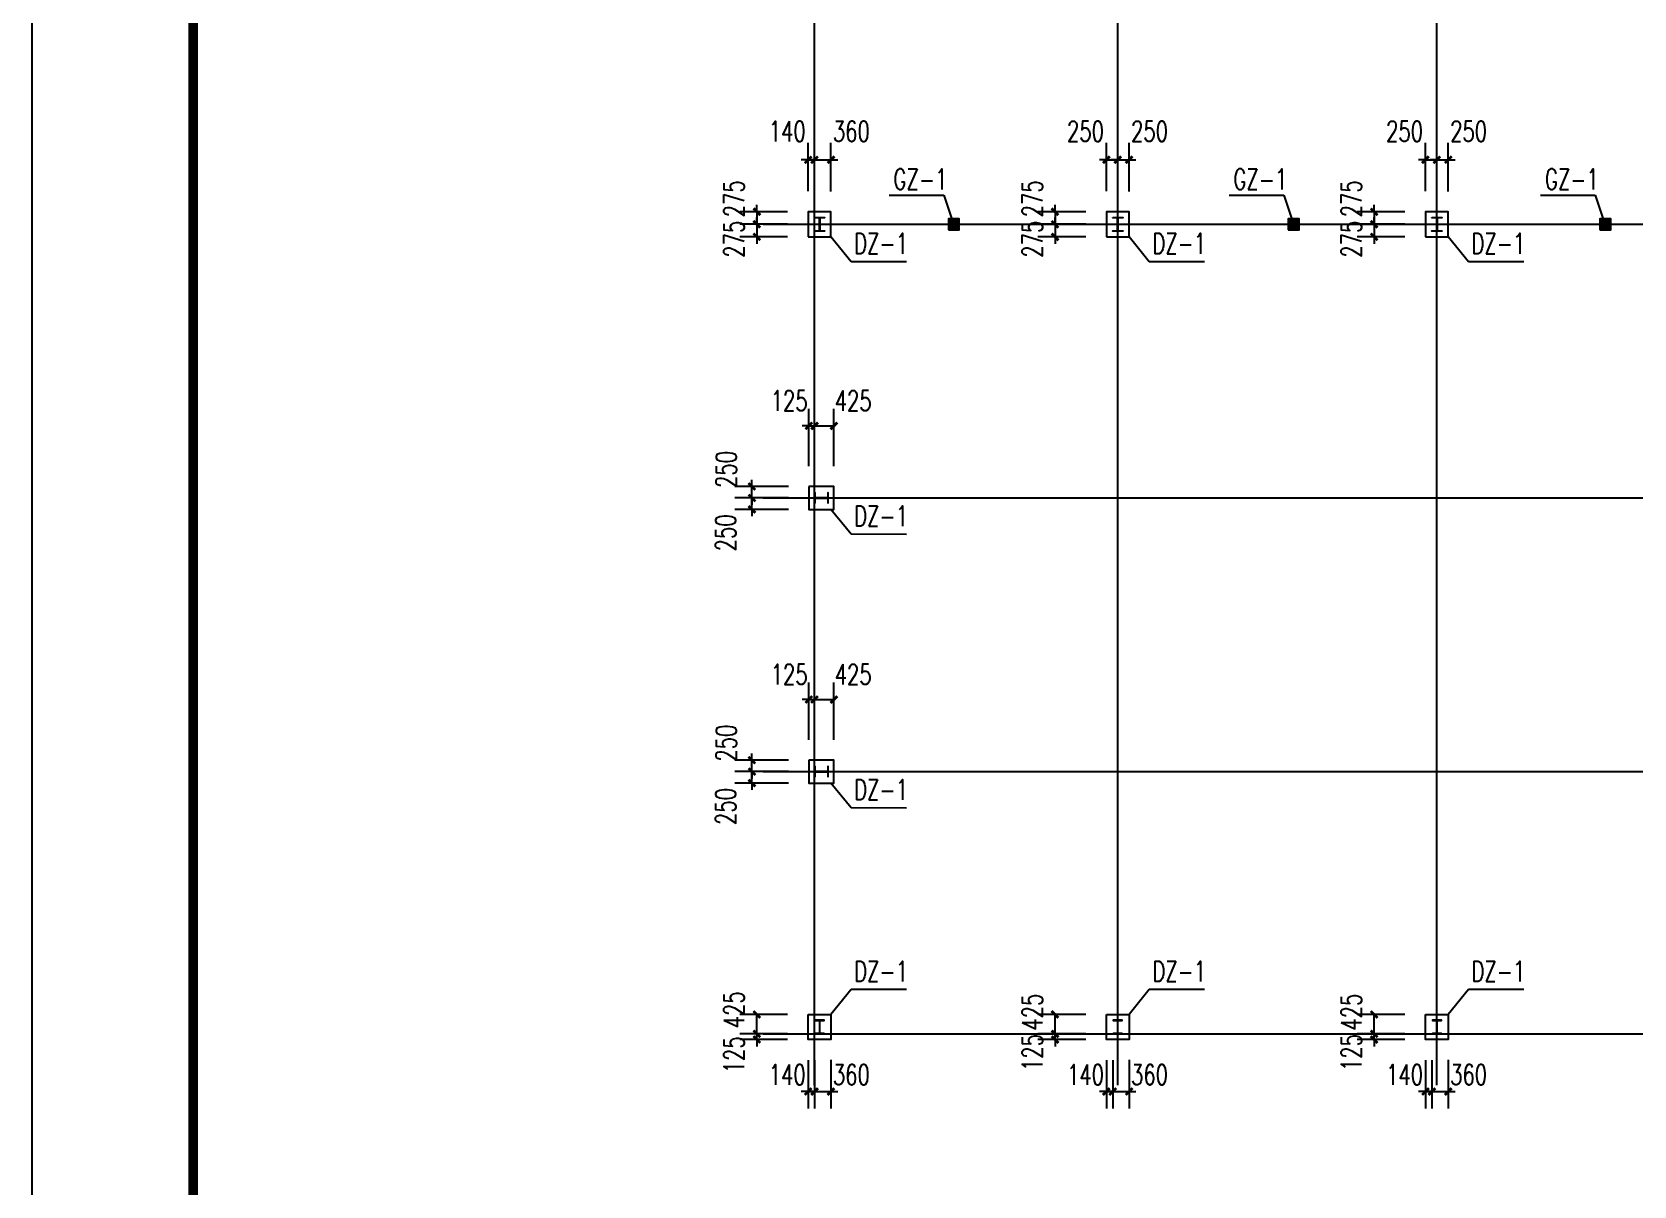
# Model space of a CAD drawing. Extents: x 180850 to 1400258, y 48356 to 327067.
# Drawn here: x 306909 to 342045, y 81050 to 106350 of the extents above; entities that cross this region are included whole.
import ezdxf

# ---------------------------------------------------------------- set-up
doc = ezdxf.new("R2010")
doc.units = 0
doc.header["$LTSCALE"] = 1000
for name, color, linetype in [('AXIS', 3, 'Continuous'), ('DOTE', 1, 'Continuous'), ('GZ', 50, 'Continuous'), ('PUB_TITLE', 4, 'Continuous'), ('YCX', 90, 'Continuous'), ('承台', 2, 'Continuous')]:
    doc.layers.add(name, color=color, linetype=linetype)
doc.styles.add('_TCH_DIM_T3', font='SIMPLEX', dxfattribs={"width": 0.705882, "bigfont": 'GBCBIG'})
doc.dimstyles.new('TCH_150_1', dxfattribs={"dimtxt": 446.25, "dimasz": 150, "dimexe": 375, "dimexo": 450, "dimgap": 189.375, "dimtad": 1, "dimdec": 0, "dimzin": 0, "dimdsep": 46, "dimtxsty": '_TCH_DIM_T3', "dimblk": 'ARCHTICK', "dimcen": 0.09, "dimclrd": 256, "dimclre": 256, "dimclrt": 7, "dimazin": 2, "dimtfac": 1, "dimtdec": 0, "dimtix": 1, "dimtmove": 2, "dimatfit": 3, "dimfxl": 1, "dimtolj": 1, "dimtzin": 0, "dimarcsym": 0})

# ---------------------------------------------------------------- blocks, each defined once
blk = doc.blocks.new('A$C33B20A31')
at = {"layer": 'GZ'}
for points in [[(0, 17900), (220, 17900), (220, 17890), (117, 17890), (113, 17885), (113, 17615), (117, 17610), (220, 17610), (220, 17600), (0, 17600), (0, 17610), (103, 17610), (107, 17615), (107, 17885), (103, 17890), (0, 17890), (0, 17900)], [(6540, 17900), (6760, 17900), (6760, 17890), (6657, 17890), (6653, 17885), (6653, 17615), (6657, 17610), (6760, 17610), (6760, 17600), (6540, 17600), (6540, 17610), (6643, 17610), (6647, 17615), (6647, 17885), (6643, 17890), (6540, 17890), (6540, 17900)], [(13540, 17900), (13760, 17900), (13760, 17890), (13657, 17890), (13653, 17885), (13653, 17615), (13657, 17610), (13760, 17610), (13760, 17600), (13540, 17600), (13540, 17610), (13643, 17610), (13647, 17615), (13647, 17885), (13643, 17890), (13540, 17890), (13540, 17900)], [(0, 11860), (0, 11640), (10, 11640), (10, 11743), (15, 11747), (285, 11747), (290, 11743), (290, 11640), (300, 11640), (300, 11860), (290, 11860), (290, 11757), (286, 11753), (15, 11753), (10, 11757), (10, 11860), (0, 11860)], [(0, 5860), (0, 5640), (10, 5640), (10, 5743), (15, 5747), (285, 5747), (290, 5743), (290, 5640), (300, 5640), (300, 5860), (290, 5860), (290, 5757), (286, 5753), (15, 5753), (10, 5757), (10, 5860), (0, 5860)], [(10, 0), (210, 0), (210, 10), (117, 10), (113, 15), (113, 285), (117, 290), (210, 290), (210, 300), (10, 300), (10, 290), (103, 290), (107, 286), (107, 15), (103, 10), (10, 10), (10, 0)], [(6550, 0), (6750, 0), (6750, 10), (6657, 10), (6653, 15), (6653, 285), (6657, 290), (6750, 290), (6750, 300), (6550, 300), (6550, 290), (6643, 290), (6647, 286), (6647, 15), (6643, 10), (6550, 10), (6550, 0)], [(13550, 0), (13750, 0), (13750, 10), (13657, 10), (13653, 15), (13653, 285), (13657, 290), (13750, 290), (13750, 300), (13550, 300), (13550, 290), (13643, 290), (13647, 286), (13647, 15), (13643, 10), (13550, 10), (13550, 0)]]:
    blk.add_lwpolyline(points, close=True, dxfattribs=at)
blk = doc.blocks.new('_ArchTick')
at = {"color": 0, "linetype": 'ByBlock', "const_width": 0.4}
blk.add_lwpolyline([(-0.5, -0.5), (0.5, 0.5)], dxfattribs=at)
blk = doc.blocks.new('*D1239')
at = {"layer": 'AXIS', "linetype": 'ByBlock', "lineweight": -2, "transparency": 16777216}
for p, q in [((330472, 102860), (330472, 103925)), ((330722, 102860), (330722, 103925)), ((330472, 103550), (330322, 103550)), ((330472, 103550), (330722, 103550)), ((330722, 103550), (330872, 103550))]:
    blk.add_line(p, q, dxfattribs=at)
at = {"layer": 'Defpoints', "color": 0, "linetype": 'ByBlock', "transparency": 16777216}
for p in [(330722, 103550), (330472, 102410), (330722, 102410)]:
    blk.add_point(p, dxfattribs=at)
at = {"layer": 'AXIS', "linetype": 'ByBlock', "lineweight": -2, "transparency": 16777216, "xscale": 150, "yscale": 150, "zscale": 150}
blk.add_blockref('_ArchTick', (330472, 103550), dxfattribs=at)
at = {"layer": 'AXIS', "linetype": 'ByBlock', "lineweight": -2, "transparency": 16777216, "xscale": 150, "yscale": 150, "zscale": 150, "rotation": 180}
blk.add_blockref('_ArchTick', (330722, 103550), dxfattribs=at)
at = {"layer": 'AXIS', "color": 7, "linetype": 'ByBlock', "transparency": 16777216, "insert": (330014, 104176), "char_height": 446.2, "attachment_point": 5, "style": '_TCH_DIM_T3'}
blk.add_mtext('\\A1;250', dxfattribs=at)
blk = doc.blocks.new('*D1240')
at = {"layer": 'AXIS', "linetype": 'ByBlock', "lineweight": -2, "transparency": 16777216}
for p, q in [((329346, 102135), (329346, 102285)), ((330022, 102135), (328971, 102135)), ((329346, 102135), (329346, 101860)), ((330022, 101860), (328971, 101860)), ((329346, 101860), (329346, 101710))]:
    blk.add_line(p, q, dxfattribs=at)
at = {"layer": 'Defpoints', "color": 0, "linetype": 'ByBlock', "transparency": 16777216}
for p in [(330472, 102135), (329346, 101860), (330472, 101860)]:
    blk.add_point(p, dxfattribs=at)
at = {"layer": 'AXIS', "linetype": 'ByBlock', "lineweight": -2, "transparency": 16777216, "xscale": 150, "yscale": 150, "zscale": 150}
for p, rotation in [((329346, 102135), 270), ((329346, 101860), 90)]:
    blk.add_blockref('_ArchTick', p, dxfattribs=dict(at, rotation=rotation))
at = {"layer": 'AXIS', "color": 7, "linetype": 'ByBlock', "transparency": 16777216, "insert": (328846, 101808), "char_height": 446.2, "attachment_point": 5, "rotation": 90, "style": '_TCH_DIM_T3'}
blk.add_mtext('\\A1;275', dxfattribs=at)
blk = doc.blocks.new('*D1241')
at = {"layer": 'AXIS', "linetype": 'ByBlock', "lineweight": -2, "transparency": 16777216}
for p, q in [((330022, 102410), (328971, 102410)), ((329346, 102410), (329346, 102560)), ((329346, 102410), (329346, 102135)), ((330022, 102135), (328971, 102135)), ((329346, 102135), (329346, 101985))]:
    blk.add_line(p, q, dxfattribs=at)
at = {"layer": 'Defpoints', "color": 0, "linetype": 'ByBlock', "transparency": 16777216}
for p in [(330472, 102410), (329346, 102135), (330472, 102135)]:
    blk.add_point(p, dxfattribs=at)
at = {"layer": 'AXIS', "linetype": 'ByBlock', "lineweight": -2, "transparency": 16777216, "xscale": 150, "yscale": 150, "zscale": 150}
for p, rotation in [((329346, 102410), 270), ((329346, 102135), 90)]:
    blk.add_blockref('_ArchTick', p, dxfattribs=dict(at, rotation=rotation))
at = {"layer": 'AXIS', "color": 7, "linetype": 'ByBlock', "transparency": 16777216, "insert": (328846, 102696), "char_height": 446.2, "attachment_point": 5, "rotation": 90, "style": '_TCH_DIM_T3'}
blk.add_mtext('\\A1;275', dxfattribs=at)
blk = doc.blocks.new('*D1242')
at = {"layer": 'AXIS', "linetype": 'ByBlock', "lineweight": -2, "transparency": 16777216}
for p, q in [((330722, 102860), (330722, 103925)), ((330972, 102854), (330972, 103925)), ((330722, 103550), (330572, 103550)), ((330722, 103550), (330972, 103550)), ((330972, 103550), (331122, 103550))]:
    blk.add_line(p, q, dxfattribs=at)
at = {"layer": 'Defpoints', "color": 0, "linetype": 'ByBlock', "transparency": 16777216}
for p in [(330972, 103550), (330722, 102410), (330972, 102404)]:
    blk.add_point(p, dxfattribs=at)
at = {"layer": 'AXIS', "linetype": 'ByBlock', "lineweight": -2, "transparency": 16777216, "xscale": 150, "yscale": 150, "zscale": 150}
blk.add_blockref('_ArchTick', (330722, 103550), dxfattribs=at)
at = {"layer": 'AXIS', "linetype": 'ByBlock', "lineweight": -2, "transparency": 16777216, "xscale": 150, "yscale": 150, "zscale": 150, "rotation": 180}
blk.add_blockref('_ArchTick', (330972, 103550), dxfattribs=at)
at = {"layer": 'AXIS', "color": 7, "linetype": 'ByBlock', "transparency": 16777216, "insert": (331419, 104176), "char_height": 446.2, "attachment_point": 5, "style": '_TCH_DIM_T3'}
blk.add_mtext('\\A1;250', dxfattribs=at)
blk = doc.blocks.new('*D1247')
at = {"layer": 'AXIS', "linetype": 'ByBlock', "lineweight": -2, "transparency": 16777216}
for p, q in [((323947, 96835), (323947, 98091)), ((324072, 96835), (324072, 98091)), ((323947, 97716), (323797, 97716)), ((323947, 97716), (324072, 97716)), ((324072, 97716), (324222, 97716))]:
    blk.add_line(p, q, dxfattribs=at)
at = {"layer": 'Defpoints', "color": 0, "linetype": 'ByBlock', "transparency": 16777216}
for p in [(324072, 97716), (323947, 96385), (324072, 96385)]:
    blk.add_point(p, dxfattribs=at)
at = {"layer": 'AXIS', "linetype": 'ByBlock', "lineweight": -2, "transparency": 16777216, "xscale": 150, "yscale": 150, "zscale": 150}
blk.add_blockref('_ArchTick', (323947, 97716), dxfattribs=at)
at = {"layer": 'AXIS', "linetype": 'ByBlock', "lineweight": -2, "transparency": 16777216, "xscale": 150, "yscale": 150, "zscale": 150, "rotation": 180}
blk.add_blockref('_ArchTick', (324072, 97716), dxfattribs=at)
at = {"layer": 'AXIS', "color": 7, "linetype": 'ByBlock', "transparency": 16777216, "insert": (323514, 98266), "char_height": 446.2, "attachment_point": 5, "style": '_TCH_DIM_T3'}
blk.add_mtext('\\A1;125', dxfattribs=at)
blk = doc.blocks.new('*D1248')
at = {"layer": 'AXIS', "linetype": 'ByBlock', "lineweight": -2, "transparency": 16777216}
for p, q in [((323497, 96385), (322323, 96385)), ((322698, 96385), (322698, 96535)), ((322698, 96135), (322698, 96385)), ((323497, 96135), (322323, 96135)), ((322698, 96135), (322698, 95985))]:
    blk.add_line(p, q, dxfattribs=at)
at = {"layer": 'Defpoints', "color": 0, "linetype": 'ByBlock', "transparency": 16777216}
for p in [(322698, 96385), (323947, 96385), (323947, 96135)]:
    blk.add_point(p, dxfattribs=at)
at = {"layer": 'AXIS', "linetype": 'ByBlock', "lineweight": -2, "transparency": 16777216, "xscale": 150, "yscale": 150, "zscale": 150}
for p, rotation in [((322698, 96385), 270), ((322698, 96135), 90)]:
    blk.add_blockref('_ArchTick', p, dxfattribs=dict(at, rotation=rotation))
at = {"layer": 'AXIS', "color": 7, "linetype": 'ByBlock', "transparency": 16777216, "insert": (322134, 96761), "char_height": 446.2, "attachment_point": 5, "rotation": 90, "style": '_TCH_DIM_T3'}
blk.add_mtext('\\A1;250', dxfattribs=at)
blk = doc.blocks.new('*D1249')
at = {"layer": 'AXIS', "linetype": 'ByBlock', "lineweight": -2, "transparency": 16777216}
for p, q in [((322698, 96135), (322698, 96285)), ((323497, 96135), (322323, 96135)), ((322698, 95885), (322698, 96135)), ((323497, 95885), (322323, 95885)), ((322698, 95885), (322698, 95735))]:
    blk.add_line(p, q, dxfattribs=at)
at = {"layer": 'Defpoints', "color": 0, "linetype": 'ByBlock', "transparency": 16777216}
for p in [(322698, 96135), (323947, 96135), (323947, 95885)]:
    blk.add_point(p, dxfattribs=at)
at = {"layer": 'AXIS', "linetype": 'ByBlock', "lineweight": -2, "transparency": 16777216, "xscale": 150, "yscale": 150, "zscale": 150}
for p, rotation in [((322698, 96135), 270), ((322698, 95885), 90)]:
    blk.add_blockref('_ArchTick', p, dxfattribs=dict(at, rotation=rotation))
at = {"layer": 'AXIS', "color": 7, "linetype": 'ByBlock', "transparency": 16777216, "insert": (322122, 95370), "char_height": 446.2, "attachment_point": 5, "rotation": 90, "style": '_TCH_DIM_T3'}
blk.add_mtext('\\A1;250', dxfattribs=at)
blk = doc.blocks.new('*D1250')
at = {"layer": 'AXIS', "linetype": 'ByBlock', "lineweight": -2, "transparency": 16777216}
for p, q in [((324072, 96835), (324072, 98091)), ((324497, 96835), (324497, 98091)), ((324072, 97716), (324497, 97716))]:
    blk.add_line(p, q, dxfattribs=at)
at = {"layer": 'Defpoints', "color": 0, "linetype": 'ByBlock', "transparency": 16777216}
for p in [(324497, 97716), (324072, 96385), (324497, 96385)]:
    blk.add_point(p, dxfattribs=at)
at = {"layer": 'AXIS', "linetype": 'ByBlock', "lineweight": -2, "transparency": 16777216, "xscale": 150, "yscale": 150, "zscale": 150, "rotation": 180}
blk.add_blockref('_ArchTick', (324072, 97716), dxfattribs=at)
at = {"layer": 'AXIS', "linetype": 'ByBlock', "lineweight": -2, "transparency": 16777216, "xscale": 150, "yscale": 150, "zscale": 150}
blk.add_blockref('_ArchTick', (324497, 97716), dxfattribs=at)
at = {"layer": 'AXIS', "color": 7, "linetype": 'ByBlock', "transparency": 16777216, "insert": (324919, 98266), "char_height": 446.2, "attachment_point": 5, "style": '_TCH_DIM_T3'}
blk.add_mtext('\\A1;425', dxfattribs=at)
blk = doc.blocks.new('*D1251')
at = {"layer": 'AXIS', "linetype": 'ByBlock', "lineweight": -2, "transparency": 16777216}
for p, q in [((323947, 90835), (323947, 92091)), ((324072, 90835), (324072, 92091)), ((323947, 91716), (323797, 91716)), ((323947, 91716), (324072, 91716)), ((324072, 91716), (324222, 91716))]:
    blk.add_line(p, q, dxfattribs=at)
at = {"layer": 'Defpoints', "color": 0, "linetype": 'ByBlock', "transparency": 16777216}
for p in [(324072, 91716), (323947, 90385), (324072, 90385)]:
    blk.add_point(p, dxfattribs=at)
at = {"layer": 'AXIS', "linetype": 'ByBlock', "lineweight": -2, "transparency": 16777216, "xscale": 150, "yscale": 150, "zscale": 150}
blk.add_blockref('_ArchTick', (323947, 91716), dxfattribs=at)
at = {"layer": 'AXIS', "linetype": 'ByBlock', "lineweight": -2, "transparency": 16777216, "xscale": 150, "yscale": 150, "zscale": 150, "rotation": 180}
blk.add_blockref('_ArchTick', (324072, 91716), dxfattribs=at)
at = {"layer": 'AXIS', "color": 7, "linetype": 'ByBlock', "transparency": 16777216, "insert": (323514, 92266), "char_height": 446.2, "attachment_point": 5, "style": '_TCH_DIM_T3'}
blk.add_mtext('\\A1;125', dxfattribs=at)
blk = doc.blocks.new('*D1252')
at = {"layer": 'AXIS', "linetype": 'ByBlock', "lineweight": -2, "transparency": 16777216}
for p, q in [((323497, 90385), (322323, 90385)), ((322698, 90385), (322698, 90535)), ((322698, 90135), (322698, 90385)), ((323497, 90135), (322323, 90135)), ((322698, 90135), (322698, 89985))]:
    blk.add_line(p, q, dxfattribs=at)
at = {"layer": 'Defpoints', "color": 0, "linetype": 'ByBlock', "transparency": 16777216}
for p in [(322698, 90385), (323947, 90385), (323947, 90135)]:
    blk.add_point(p, dxfattribs=at)
at = {"layer": 'AXIS', "linetype": 'ByBlock', "lineweight": -2, "transparency": 16777216, "xscale": 150, "yscale": 150, "zscale": 150}
for p, rotation in [((322698, 90385), 270), ((322698, 90135), 90)]:
    blk.add_blockref('_ArchTick', p, dxfattribs=dict(at, rotation=rotation))
at = {"layer": 'AXIS', "color": 7, "linetype": 'ByBlock', "transparency": 16777216, "insert": (322134, 90761), "char_height": 446.2, "attachment_point": 5, "rotation": 90, "style": '_TCH_DIM_T3'}
blk.add_mtext('\\A1;250', dxfattribs=at)
blk = doc.blocks.new('*D1253')
at = {"layer": 'AXIS', "linetype": 'ByBlock', "lineweight": -2, "transparency": 16777216}
for p, q in [((323497, 90135), (322323, 90135)), ((322698, 90135), (322698, 90285)), ((322698, 89885), (322698, 90135)), ((323497, 89885), (322323, 89885)), ((322698, 89885), (322698, 89735))]:
    blk.add_line(p, q, dxfattribs=at)
at = {"layer": 'Defpoints', "color": 0, "linetype": 'ByBlock', "transparency": 16777216}
for p in [(322698, 90135), (323947, 90135), (323947, 89885)]:
    blk.add_point(p, dxfattribs=at)
at = {"layer": 'AXIS', "linetype": 'ByBlock', "lineweight": -2, "transparency": 16777216, "xscale": 150, "yscale": 150, "zscale": 150}
for p, rotation in [((322698, 90135), 270), ((322698, 89885), 90)]:
    blk.add_blockref('_ArchTick', p, dxfattribs=dict(at, rotation=rotation))
at = {"layer": 'AXIS', "color": 7, "linetype": 'ByBlock', "transparency": 16777216, "insert": (322122, 89370), "char_height": 446.2, "attachment_point": 5, "rotation": 90, "style": '_TCH_DIM_T3'}
blk.add_mtext('\\A1;250', dxfattribs=at)
blk = doc.blocks.new('*D1254')
at = {"layer": 'AXIS', "linetype": 'ByBlock', "lineweight": -2, "transparency": 16777216}
for p, q in [((324072, 90835), (324072, 92091)), ((324497, 90835), (324497, 92091)), ((324072, 91716), (324497, 91716))]:
    blk.add_line(p, q, dxfattribs=at)
at = {"layer": 'Defpoints', "color": 0, "linetype": 'ByBlock', "transparency": 16777216}
for p in [(324497, 91716), (324072, 90385), (324497, 90385)]:
    blk.add_point(p, dxfattribs=at)
at = {"layer": 'AXIS', "linetype": 'ByBlock', "lineweight": -2, "transparency": 16777216, "xscale": 150, "yscale": 150, "zscale": 150, "rotation": 180}
blk.add_blockref('_ArchTick', (324072, 91716), dxfattribs=at)
at = {"layer": 'AXIS', "linetype": 'ByBlock', "lineweight": -2, "transparency": 16777216, "xscale": 150, "yscale": 150, "zscale": 150}
blk.add_blockref('_ArchTick', (324497, 91716), dxfattribs=at)
at = {"layer": 'AXIS', "color": 7, "linetype": 'ByBlock', "transparency": 16777216, "insert": (324919, 92266), "char_height": 446.2, "attachment_point": 5, "style": '_TCH_DIM_T3'}
blk.add_mtext('\\A1;425', dxfattribs=at)
blk = doc.blocks.new('*D1255')
at = {"layer": 'AXIS', "linetype": 'ByBlock', "lineweight": -2, "transparency": 16777216}
for p, q in [((323932, 83810), (323932, 82745)), ((324072, 83810), (324072, 82745)), ((323932, 83120), (323782, 83120)), ((323932, 83120), (324072, 83120)), ((324072, 83120), (324222, 83120))]:
    blk.add_line(p, q, dxfattribs=at)
at = {"layer": 'Defpoints', "color": 0, "linetype": 'ByBlock', "transparency": 16777216}
for p in [(323932, 84260), (324072, 84260), (324072, 83120)]:
    blk.add_point(p, dxfattribs=at)
at = {"layer": 'AXIS', "linetype": 'ByBlock', "lineweight": -2, "transparency": 16777216, "xscale": 150, "yscale": 150, "zscale": 150}
blk.add_blockref('_ArchTick', (323932, 83120), dxfattribs=at)
at = {"layer": 'AXIS', "linetype": 'ByBlock', "lineweight": -2, "transparency": 16777216, "xscale": 150, "yscale": 150, "zscale": 150, "rotation": 180}
blk.add_blockref('_ArchTick', (324072, 83120), dxfattribs=at)
at = {"layer": 'AXIS', "color": 7, "linetype": 'ByBlock', "transparency": 16777216, "insert": (323474, 83491), "char_height": 446.2, "attachment_point": 5, "style": '_TCH_DIM_T3'}
blk.add_mtext('\\A1;140', dxfattribs=at)
blk = doc.blocks.new('*D1256')
at = {"layer": 'AXIS', "linetype": 'ByBlock', "lineweight": -2, "transparency": 16777216}
for p, q in [((323482, 84810), (322431, 84810)), ((322806, 84385), (322806, 84810)), ((323482, 84385), (322431, 84385))]:
    blk.add_line(p, q, dxfattribs=at)
at = {"layer": 'Defpoints', "color": 0, "linetype": 'ByBlock', "transparency": 16777216}
for p in [(322806, 84810), (323932, 84810), (323932, 84385)]:
    blk.add_point(p, dxfattribs=at)
at = {"layer": 'AXIS', "linetype": 'ByBlock', "lineweight": -2, "transparency": 16777216, "xscale": 150, "yscale": 150, "zscale": 150}
for p, rotation in [((322806, 84810), 90), ((322806, 84385), 270)]:
    blk.add_blockref('_ArchTick', p, dxfattribs=dict(at, rotation=rotation))
at = {"layer": 'AXIS', "color": 7, "linetype": 'ByBlock', "transparency": 16777216, "insert": (322306, 84912), "char_height": 446.2, "attachment_point": 5, "rotation": 90, "style": '_TCH_DIM_T3'}
blk.add_mtext('\\A1;425', dxfattribs=at)
blk = doc.blocks.new('*D1257')
at = {"layer": 'AXIS', "linetype": 'ByBlock', "lineweight": -2, "transparency": 16777216}
for p, q in [((323482, 84385), (322431, 84385)), ((322806, 84385), (322806, 84535)), ((322806, 84260), (322806, 84385)), ((323482, 84260), (322431, 84260)), ((322806, 84260), (322806, 84110))]:
    blk.add_line(p, q, dxfattribs=at)
at = {"layer": 'Defpoints', "color": 0, "linetype": 'ByBlock', "transparency": 16777216}
for p in [(322806, 84385), (323932, 84385), (323932, 84260)]:
    blk.add_point(p, dxfattribs=at)
at = {"layer": 'AXIS', "linetype": 'ByBlock', "lineweight": -2, "transparency": 16777216, "xscale": 150, "yscale": 150, "zscale": 150}
for p, rotation in [((322806, 84385), 270), ((322806, 84260), 90)]:
    blk.add_blockref('_ArchTick', p, dxfattribs=dict(at, rotation=rotation))
at = {"layer": 'AXIS', "color": 7, "linetype": 'ByBlock', "transparency": 16777216, "insert": (322306, 83924), "char_height": 446.2, "attachment_point": 5, "rotation": 90, "style": '_TCH_DIM_T3'}
blk.add_mtext('\\A1;125', dxfattribs=at)
blk = doc.blocks.new('*D1258')
at = {"layer": 'AXIS', "linetype": 'ByBlock', "lineweight": -2, "transparency": 16777216}
for p, q in [((324072, 83810), (324072, 82745)), ((324432, 83815), (324432, 82745)), ((324072, 83120), (323922, 83120)), ((324072, 83120), (324432, 83120)), ((324432, 83120), (324582, 83120))]:
    blk.add_line(p, q, dxfattribs=at)
at = {"layer": 'Defpoints', "color": 0, "linetype": 'ByBlock', "transparency": 16777216}
for p in [(324072, 84260), (324432, 84265), (324432, 83120)]:
    blk.add_point(p, dxfattribs=at)
at = {"layer": 'AXIS', "linetype": 'ByBlock', "lineweight": -2, "transparency": 16777216, "xscale": 150, "yscale": 150, "zscale": 150}
blk.add_blockref('_ArchTick', (324072, 83120), dxfattribs=at)
at = {"layer": 'AXIS', "linetype": 'ByBlock', "lineweight": -2, "transparency": 16777216, "xscale": 150, "yscale": 150, "zscale": 150, "rotation": 180}
blk.add_blockref('_ArchTick', (324432, 83120), dxfattribs=at)
at = {"layer": 'AXIS', "color": 7, "linetype": 'ByBlock', "transparency": 16777216, "insert": (324879, 83491), "char_height": 446.2, "attachment_point": 5, "style": '_TCH_DIM_T3'}
blk.add_mtext('\\A1;360', dxfattribs=at)
blk = doc.blocks.new('*D1259')
at = {"layer": 'AXIS', "linetype": 'ByBlock', "lineweight": -2, "transparency": 16777216}
for p, q in [((330472, 83810), (330472, 82745)), ((330612, 83810), (330612, 82745)), ((330472, 83120), (330322, 83120)), ((330472, 83120), (330612, 83120)), ((330612, 83120), (330762, 83120))]:
    blk.add_line(p, q, dxfattribs=at)
at = {"layer": 'Defpoints', "color": 0, "linetype": 'ByBlock', "transparency": 16777216}
for p in [(330472, 84260), (330612, 84260), (330612, 83120)]:
    blk.add_point(p, dxfattribs=at)
at = {"layer": 'AXIS', "linetype": 'ByBlock', "lineweight": -2, "transparency": 16777216, "xscale": 150, "yscale": 150, "zscale": 150}
blk.add_blockref('_ArchTick', (330472, 83120), dxfattribs=at)
at = {"layer": 'AXIS', "linetype": 'ByBlock', "lineweight": -2, "transparency": 16777216, "xscale": 150, "yscale": 150, "zscale": 150, "rotation": 180}
blk.add_blockref('_ArchTick', (330612, 83120), dxfattribs=at)
at = {"layer": 'AXIS', "color": 7, "linetype": 'ByBlock', "transparency": 16777216, "insert": (330014, 83491), "char_height": 446.2, "attachment_point": 5, "style": '_TCH_DIM_T3'}
blk.add_mtext('\\A1;140', dxfattribs=at)
blk = doc.blocks.new('*D1260')
at = {"layer": 'AXIS', "linetype": 'ByBlock', "lineweight": -2, "transparency": 16777216}
for p, q in [((330022, 84810), (328971, 84810)), ((329346, 84385), (329346, 84810)), ((330022, 84385), (328971, 84385))]:
    blk.add_line(p, q, dxfattribs=at)
at = {"layer": 'Defpoints', "color": 0, "linetype": 'ByBlock', "transparency": 16777216}
for p in [(329346, 84810), (330472, 84810), (330472, 84385)]:
    blk.add_point(p, dxfattribs=at)
at = {"layer": 'AXIS', "linetype": 'ByBlock', "lineweight": -2, "transparency": 16777216, "xscale": 150, "yscale": 150, "zscale": 150}
for p, rotation in [((329346, 84810), 90), ((329346, 84385), 270)]:
    blk.add_blockref('_ArchTick', p, dxfattribs=dict(at, rotation=rotation))
at = {"layer": 'AXIS', "color": 7, "linetype": 'ByBlock', "transparency": 16777216, "insert": (328846, 84862), "char_height": 446.2, "attachment_point": 5, "rotation": 90, "style": '_TCH_DIM_T3'}
blk.add_mtext('\\A1;425', dxfattribs=at)
blk = doc.blocks.new('*D1261')
at = {"layer": 'AXIS', "linetype": 'ByBlock', "lineweight": -2, "transparency": 16777216}
for p, q in [((330022, 84385), (328971, 84385)), ((329346, 84385), (329346, 84535)), ((329346, 84260), (329346, 84385)), ((330022, 84260), (328971, 84260)), ((329346, 84260), (329346, 84110))]:
    blk.add_line(p, q, dxfattribs=at)
at = {"layer": 'Defpoints', "color": 0, "linetype": 'ByBlock', "transparency": 16777216}
for p in [(329346, 84385), (330472, 84385), (330472, 84260)]:
    blk.add_point(p, dxfattribs=at)
at = {"layer": 'AXIS', "linetype": 'ByBlock', "lineweight": -2, "transparency": 16777216, "xscale": 150, "yscale": 150, "zscale": 150}
for p, rotation in [((329346, 84385), 270), ((329346, 84260), 90)]:
    blk.add_blockref('_ArchTick', p, dxfattribs=dict(at, rotation=rotation))
at = {"layer": 'AXIS', "color": 7, "linetype": 'ByBlock', "transparency": 16777216, "insert": (328846, 83974), "char_height": 446.2, "attachment_point": 5, "rotation": 90, "style": '_TCH_DIM_T3'}
blk.add_mtext('\\A1;125', dxfattribs=at)
blk = doc.blocks.new('*D1262')
at = {"layer": 'AXIS', "linetype": 'ByBlock', "lineweight": -2, "transparency": 16777216}
for p, q in [((330612, 83810), (330612, 82745)), ((330972, 83815), (330972, 82745)), ((330612, 83120), (330462, 83120)), ((330612, 83120), (330972, 83120)), ((330972, 83120), (331122, 83120))]:
    blk.add_line(p, q, dxfattribs=at)
at = {"layer": 'Defpoints', "color": 0, "linetype": 'ByBlock', "transparency": 16777216}
for p in [(330612, 84260), (330972, 84265), (330972, 83120)]:
    blk.add_point(p, dxfattribs=at)
at = {"layer": 'AXIS', "linetype": 'ByBlock', "lineweight": -2, "transparency": 16777216, "xscale": 150, "yscale": 150, "zscale": 150}
blk.add_blockref('_ArchTick', (330612, 83120), dxfattribs=at)
at = {"layer": 'AXIS', "linetype": 'ByBlock', "lineweight": -2, "transparency": 16777216, "xscale": 150, "yscale": 150, "zscale": 150, "rotation": 180}
blk.add_blockref('_ArchTick', (330972, 83120), dxfattribs=at)
at = {"layer": 'AXIS', "color": 7, "linetype": 'ByBlock', "transparency": 16777216, "insert": (331419, 83491), "char_height": 446.2, "attachment_point": 5, "style": '_TCH_DIM_T3'}
blk.add_mtext('\\A1;360', dxfattribs=at)
blk = doc.blocks.new('*D1263')
at = {"layer": 'AXIS', "linetype": 'ByBlock', "lineweight": -2, "transparency": 16777216}
for p, q in [((323932, 102860), (323932, 103925)), ((324072, 102860), (324072, 103925)), ((323932, 103550), (323782, 103550)), ((323932, 103550), (324072, 103550)), ((324072, 103550), (324222, 103550))]:
    blk.add_line(p, q, dxfattribs=at)
at = {"layer": 'Defpoints', "color": 0, "linetype": 'ByBlock', "transparency": 16777216}
for p in [(324072, 103550), (323932, 102410), (324072, 102410)]:
    blk.add_point(p, dxfattribs=at)
at = {"layer": 'AXIS', "linetype": 'ByBlock', "lineweight": -2, "transparency": 16777216, "xscale": 150, "yscale": 150, "zscale": 150}
blk.add_blockref('_ArchTick', (323932, 103550), dxfattribs=at)
at = {"layer": 'AXIS', "linetype": 'ByBlock', "lineweight": -2, "transparency": 16777216, "xscale": 150, "yscale": 150, "zscale": 150, "rotation": 180}
blk.add_blockref('_ArchTick', (324072, 103550), dxfattribs=at)
at = {"layer": 'AXIS', "color": 7, "linetype": 'ByBlock', "transparency": 16777216, "insert": (323474, 104176), "char_height": 446.2, "attachment_point": 5, "style": '_TCH_DIM_T3'}
blk.add_mtext('\\A1;140', dxfattribs=at)
blk = doc.blocks.new('*D1264')
at = {"layer": 'AXIS', "linetype": 'ByBlock', "lineweight": -2, "transparency": 16777216}
for p, q in [((322806, 102135), (322806, 102285)), ((323482, 102135), (322431, 102135)), ((322806, 102135), (322806, 101860)), ((323482, 101860), (322431, 101860)), ((322806, 101860), (322806, 101710))]:
    blk.add_line(p, q, dxfattribs=at)
at = {"layer": 'Defpoints', "color": 0, "linetype": 'ByBlock', "transparency": 16777216}
for p in [(323932, 102135), (322806, 101860), (323932, 101860)]:
    blk.add_point(p, dxfattribs=at)
at = {"layer": 'AXIS', "linetype": 'ByBlock', "lineweight": -2, "transparency": 16777216, "xscale": 150, "yscale": 150, "zscale": 150}
for p, rotation in [((322806, 102135), 270), ((322806, 101860), 90)]:
    blk.add_blockref('_ArchTick', p, dxfattribs=dict(at, rotation=rotation))
at = {"layer": 'AXIS', "color": 7, "linetype": 'ByBlock', "transparency": 16777216, "insert": (322306, 101808), "char_height": 446.2, "attachment_point": 5, "rotation": 90, "style": '_TCH_DIM_T3'}
blk.add_mtext('\\A1;275', dxfattribs=at)
blk = doc.blocks.new('*D1265')
at = {"layer": 'AXIS', "linetype": 'ByBlock', "lineweight": -2, "transparency": 16777216}
for p, q in [((323482, 102410), (322431, 102410)), ((322806, 102410), (322806, 102560)), ((322806, 102410), (322806, 102135)), ((323482, 102135), (322431, 102135)), ((322806, 102135), (322806, 101985))]:
    blk.add_line(p, q, dxfattribs=at)
at = {"layer": 'Defpoints', "color": 0, "linetype": 'ByBlock', "transparency": 16777216}
for p in [(323932, 102410), (322806, 102135), (323932, 102135)]:
    blk.add_point(p, dxfattribs=at)
at = {"layer": 'AXIS', "linetype": 'ByBlock', "lineweight": -2, "transparency": 16777216, "xscale": 150, "yscale": 150, "zscale": 150}
for p, rotation in [((322806, 102410), 270), ((322806, 102135), 90)]:
    blk.add_blockref('_ArchTick', p, dxfattribs=dict(at, rotation=rotation))
at = {"layer": 'AXIS', "color": 7, "linetype": 'ByBlock', "transparency": 16777216, "insert": (322306, 102696), "char_height": 446.2, "attachment_point": 5, "rotation": 90, "style": '_TCH_DIM_T3'}
blk.add_mtext('\\A1;275', dxfattribs=at)
blk = doc.blocks.new('*D1266')
at = {"layer": 'AXIS', "linetype": 'ByBlock', "lineweight": -2, "transparency": 16777216}
for p, q in [((324072, 102860), (324072, 103925)), ((324432, 102854), (324432, 103925)), ((324072, 103550), (323922, 103550)), ((324072, 103550), (324432, 103550)), ((324432, 103550), (324582, 103550))]:
    blk.add_line(p, q, dxfattribs=at)
at = {"layer": 'Defpoints', "color": 0, "linetype": 'ByBlock', "transparency": 16777216}
for p in [(324432, 103550), (324072, 102410), (324432, 102404)]:
    blk.add_point(p, dxfattribs=at)
at = {"layer": 'AXIS', "linetype": 'ByBlock', "lineweight": -2, "transparency": 16777216, "xscale": 150, "yscale": 150, "zscale": 150}
blk.add_blockref('_ArchTick', (324072, 103550), dxfattribs=at)
at = {"layer": 'AXIS', "linetype": 'ByBlock', "lineweight": -2, "transparency": 16777216, "xscale": 150, "yscale": 150, "zscale": 150, "rotation": 180}
blk.add_blockref('_ArchTick', (324432, 103550), dxfattribs=at)
at = {"layer": 'AXIS', "color": 7, "linetype": 'ByBlock', "transparency": 16777216, "insert": (324879, 104176), "char_height": 446.2, "attachment_point": 5, "style": '_TCH_DIM_T3'}
blk.add_mtext('\\A1;360', dxfattribs=at)
blk = doc.blocks.new('*D1271')
at = {"layer": 'AXIS', "linetype": 'ByBlock', "lineweight": -2, "transparency": 16777216}
for p, q in [((337472, 102860), (337472, 103925)), ((337722, 102860), (337722, 103925)), ((337472, 103550), (337322, 103550)), ((337472, 103550), (337722, 103550)), ((337722, 103550), (337872, 103550))]:
    blk.add_line(p, q, dxfattribs=at)
at = {"layer": 'Defpoints', "color": 0, "linetype": 'ByBlock', "transparency": 16777216}
for p in [(337722, 103550), (337472, 102410), (337722, 102410)]:
    blk.add_point(p, dxfattribs=at)
at = {"layer": 'AXIS', "linetype": 'ByBlock', "lineweight": -2, "transparency": 16777216, "xscale": 150, "yscale": 150, "zscale": 150}
blk.add_blockref('_ArchTick', (337472, 103550), dxfattribs=at)
at = {"layer": 'AXIS', "linetype": 'ByBlock', "lineweight": -2, "transparency": 16777216, "xscale": 150, "yscale": 150, "zscale": 150, "rotation": 180}
blk.add_blockref('_ArchTick', (337722, 103550), dxfattribs=at)
at = {"layer": 'AXIS', "color": 7, "linetype": 'ByBlock', "transparency": 16777216, "insert": (337014, 104176), "char_height": 446.2, "attachment_point": 5, "style": '_TCH_DIM_T3'}
blk.add_mtext('\\A1;250', dxfattribs=at)
blk = doc.blocks.new('*D1272')
at = {"layer": 'AXIS', "linetype": 'ByBlock', "lineweight": -2, "transparency": 16777216}
for p, q in [((336346, 102135), (336346, 102285)), ((337022, 102135), (335971, 102135)), ((336346, 102135), (336346, 101860)), ((337022, 101860), (335971, 101860)), ((336346, 101860), (336346, 101710))]:
    blk.add_line(p, q, dxfattribs=at)
at = {"layer": 'Defpoints', "color": 0, "linetype": 'ByBlock', "transparency": 16777216}
for p in [(337472, 102135), (336346, 101860), (337472, 101860)]:
    blk.add_point(p, dxfattribs=at)
at = {"layer": 'AXIS', "linetype": 'ByBlock', "lineweight": -2, "transparency": 16777216, "xscale": 150, "yscale": 150, "zscale": 150}
for p, rotation in [((336346, 102135), 270), ((336346, 101860), 90)]:
    blk.add_blockref('_ArchTick', p, dxfattribs=dict(at, rotation=rotation))
at = {"layer": 'AXIS', "color": 7, "linetype": 'ByBlock', "transparency": 16777216, "insert": (335846, 101808), "char_height": 446.2, "attachment_point": 5, "rotation": 90, "style": '_TCH_DIM_T3'}
blk.add_mtext('\\A1;275', dxfattribs=at)
blk = doc.blocks.new('*D1273')
at = {"layer": 'AXIS', "linetype": 'ByBlock', "lineweight": -2, "transparency": 16777216}
for p, q in [((337022, 102410), (335971, 102410)), ((336346, 102410), (336346, 102560)), ((336346, 102410), (336346, 102135)), ((337022, 102135), (335971, 102135)), ((336346, 102135), (336346, 101985))]:
    blk.add_line(p, q, dxfattribs=at)
at = {"layer": 'Defpoints', "color": 0, "linetype": 'ByBlock', "transparency": 16777216}
for p in [(337472, 102410), (336346, 102135), (337472, 102135)]:
    blk.add_point(p, dxfattribs=at)
at = {"layer": 'AXIS', "linetype": 'ByBlock', "lineweight": -2, "transparency": 16777216, "xscale": 150, "yscale": 150, "zscale": 150}
for p, rotation in [((336346, 102410), 270), ((336346, 102135), 90)]:
    blk.add_blockref('_ArchTick', p, dxfattribs=dict(at, rotation=rotation))
at = {"layer": 'AXIS', "color": 7, "linetype": 'ByBlock', "transparency": 16777216, "insert": (335846, 102696), "char_height": 446.2, "attachment_point": 5, "rotation": 90, "style": '_TCH_DIM_T3'}
blk.add_mtext('\\A1;275', dxfattribs=at)
blk = doc.blocks.new('*D1274')
at = {"layer": 'AXIS', "linetype": 'ByBlock', "lineweight": -2, "transparency": 16777216}
for p, q in [((337722, 102860), (337722, 103925)), ((337972, 102854), (337972, 103925)), ((337722, 103550), (337572, 103550)), ((337722, 103550), (337972, 103550)), ((337972, 103550), (338122, 103550))]:
    blk.add_line(p, q, dxfattribs=at)
at = {"layer": 'Defpoints', "color": 0, "linetype": 'ByBlock', "transparency": 16777216}
for p in [(337972, 103550), (337722, 102410), (337972, 102404)]:
    blk.add_point(p, dxfattribs=at)
at = {"layer": 'AXIS', "linetype": 'ByBlock', "lineweight": -2, "transparency": 16777216, "xscale": 150, "yscale": 150, "zscale": 150}
blk.add_blockref('_ArchTick', (337722, 103550), dxfattribs=at)
at = {"layer": 'AXIS', "linetype": 'ByBlock', "lineweight": -2, "transparency": 16777216, "xscale": 150, "yscale": 150, "zscale": 150, "rotation": 180}
blk.add_blockref('_ArchTick', (337972, 103550), dxfattribs=at)
at = {"layer": 'AXIS', "color": 7, "linetype": 'ByBlock', "transparency": 16777216, "insert": (338419, 104176), "char_height": 446.2, "attachment_point": 5, "style": '_TCH_DIM_T3'}
blk.add_mtext('\\A1;250', dxfattribs=at)
blk = doc.blocks.new('*D1275')
at = {"layer": 'AXIS', "linetype": 'ByBlock', "lineweight": -2, "transparency": 16777216}
for p, q in [((337472, 83810), (337472, 82745)), ((337612, 83810), (337612, 82745)), ((337472, 83120), (337322, 83120)), ((337472, 83120), (337612, 83120)), ((337612, 83120), (337762, 83120))]:
    blk.add_line(p, q, dxfattribs=at)
at = {"layer": 'Defpoints', "color": 0, "linetype": 'ByBlock', "transparency": 16777216}
for p in [(337472, 84260), (337612, 84260), (337612, 83120)]:
    blk.add_point(p, dxfattribs=at)
at = {"layer": 'AXIS', "linetype": 'ByBlock', "lineweight": -2, "transparency": 16777216, "xscale": 150, "yscale": 150, "zscale": 150}
blk.add_blockref('_ArchTick', (337472, 83120), dxfattribs=at)
at = {"layer": 'AXIS', "linetype": 'ByBlock', "lineweight": -2, "transparency": 16777216, "xscale": 150, "yscale": 150, "zscale": 150, "rotation": 180}
blk.add_blockref('_ArchTick', (337612, 83120), dxfattribs=at)
at = {"layer": 'AXIS', "color": 7, "linetype": 'ByBlock', "transparency": 16777216, "insert": (337014, 83491), "char_height": 446.2, "attachment_point": 5, "style": '_TCH_DIM_T3'}
blk.add_mtext('\\A1;140', dxfattribs=at)
blk = doc.blocks.new('*D1276')
at = {"layer": 'AXIS', "linetype": 'ByBlock', "lineweight": -2, "transparency": 16777216}
for p, q in [((337022, 84810), (335971, 84810)), ((336346, 84385), (336346, 84810)), ((337022, 84385), (335971, 84385))]:
    blk.add_line(p, q, dxfattribs=at)
at = {"layer": 'Defpoints', "color": 0, "linetype": 'ByBlock', "transparency": 16777216}
for p in [(336346, 84810), (337472, 84810), (337472, 84385)]:
    blk.add_point(p, dxfattribs=at)
at = {"layer": 'AXIS', "linetype": 'ByBlock', "lineweight": -2, "transparency": 16777216, "xscale": 150, "yscale": 150, "zscale": 150}
for p, rotation in [((336346, 84810), 90), ((336346, 84385), 270)]:
    blk.add_blockref('_ArchTick', p, dxfattribs=dict(at, rotation=rotation))
at = {"layer": 'AXIS', "color": 7, "linetype": 'ByBlock', "transparency": 16777216, "insert": (335846, 84862), "char_height": 446.2, "attachment_point": 5, "rotation": 90, "style": '_TCH_DIM_T3'}
blk.add_mtext('\\A1;425', dxfattribs=at)
blk = doc.blocks.new('*D1277')
at = {"layer": 'AXIS', "linetype": 'ByBlock', "lineweight": -2, "transparency": 16777216}
for p, q in [((337022, 84385), (335971, 84385)), ((336346, 84385), (336346, 84535)), ((336346, 84260), (336346, 84385)), ((337022, 84260), (335971, 84260)), ((336346, 84260), (336346, 84110))]:
    blk.add_line(p, q, dxfattribs=at)
at = {"layer": 'Defpoints', "color": 0, "linetype": 'ByBlock', "transparency": 16777216}
for p in [(336346, 84385), (337472, 84385), (337472, 84260)]:
    blk.add_point(p, dxfattribs=at)
at = {"layer": 'AXIS', "linetype": 'ByBlock', "lineweight": -2, "transparency": 16777216, "xscale": 150, "yscale": 150, "zscale": 150}
for p, rotation in [((336346, 84385), 270), ((336346, 84260), 90)]:
    blk.add_blockref('_ArchTick', p, dxfattribs=dict(at, rotation=rotation))
at = {"layer": 'AXIS', "color": 7, "linetype": 'ByBlock', "transparency": 16777216, "insert": (335846, 83974), "char_height": 446.2, "attachment_point": 5, "rotation": 90, "style": '_TCH_DIM_T3'}
blk.add_mtext('\\A1;125', dxfattribs=at)
blk = doc.blocks.new('*D1278')
at = {"layer": 'AXIS', "linetype": 'ByBlock', "lineweight": -2, "transparency": 16777216}
for p, q in [((337612, 83810), (337612, 82745)), ((337972, 83815), (337972, 82745)), ((337612, 83120), (337462, 83120)), ((337612, 83120), (337972, 83120)), ((337972, 83120), (338122, 83120))]:
    blk.add_line(p, q, dxfattribs=at)
at = {"layer": 'Defpoints', "color": 0, "linetype": 'ByBlock', "transparency": 16777216}
for p in [(337612, 84260), (337972, 84265), (337972, 83120)]:
    blk.add_point(p, dxfattribs=at)
at = {"layer": 'AXIS', "linetype": 'ByBlock', "lineweight": -2, "transparency": 16777216, "xscale": 150, "yscale": 150, "zscale": 150}
blk.add_blockref('_ArchTick', (337612, 83120), dxfattribs=at)
at = {"layer": 'AXIS', "linetype": 'ByBlock', "lineweight": -2, "transparency": 16777216, "xscale": 150, "yscale": 150, "zscale": 150, "rotation": 180}
blk.add_blockref('_ArchTick', (337972, 83120), dxfattribs=at)
at = {"layer": 'AXIS', "color": 7, "linetype": 'ByBlock', "transparency": 16777216, "insert": (338419, 83491), "char_height": 446.2, "attachment_point": 5, "style": '_TCH_DIM_T3'}
blk.add_mtext('\\A1;360', dxfattribs=at)

msp = doc.modelspace()

# ---------------------------------------------------------------- hatches: boundary and pattern name
h = msp.add_hatch(color=256)
h.dxf.hatch_style = 1
h.paths.add_polyline_path([(327247.46, 102254.96), (327007.46, 102254.96), (327007.46, 102014.96), (327247.46, 102014.96)])
h = msp.add_hatch(color=256)
h.dxf.hatch_style = 1
h.paths.add_polyline_path([(334703.28, 102254.96), (334463.28, 102254.96), (334463.28, 102014.96), (334703.28, 102014.96)])
h = msp.add_hatch(color=256)
h.dxf.hatch_style = 1
h.paths.add_polyline_path([(341535.99, 102254.96), (341295.99, 102254.96), (341295.99, 102014.96), (341535.99, 102014.96)])

# ---------------------------------------------------------------- linework, layer by layer
for points in [[(327007.46, 102014.96), (327247.46, 102014.96), (327247.46, 102254.96), (327007.46, 102254.96)], [(334463.28, 102014.96), (334703.28, 102014.96), (334703.28, 102254.96), (334463.28, 102254.96)], [(341295.99, 102014.96), (341535.99, 102014.96), (341535.99, 102254.96), (341295.99, 102254.96)]]:
    msp.add_lwpolyline(points, close=True)
at = {"layer": 'DOTE'}
for p, q in [((324072.19, 83259.96), (324072.19, 120959.96)), ((330722.19, 83259.96), (330722.19, 121009.96)), ((337722.19, 83259.96), (337722.19, 121009.96)), ((322947.19, 102134.96), (374822.19, 102134.96)), ((322947.19, 96134.96), (374822.19, 96134.96)), ((322947.19, 90134.96), (374822.19, 90134.96)), ((322947.19, 84384.96), (374822.19, 84384.96))]:
    msp.add_line(p, q, dxfattribs=at)
at = {"layer": 'PUB_TITLE'}
msp.add_lwpolyline([(306908.52, 132355.95), (425837.69, 132355.95), (425837.69, 48356.03), (306908.52, 48356.03)], close=True, dxfattribs=at)
at = {"layer": 'PUB_TITLE', "const_width": 212.12}
msp.add_lwpolyline([(310443.87, 49770.17), (310443.87, 130941.81), (424423.55, 130941.81), (424423.55, 49770.17)], close=True, dxfattribs=at)
at = {"layer": 'YCX'}
for p, q in [((325709.77, 102775.52), (326906.81, 102774.75)), ((326906.81, 102774.75), (327127.46, 102114.79)), ((333165.59, 102775.52), (334362.63, 102774.75)), ((334362.63, 102774.75), (334583.28, 102114.79)), ((339998.3, 102775.52), (341195.34, 102774.75)), ((341195.34, 102774.75), (341415.99, 102114.79)), ((324871.98, 101314.28), (324432.19, 101859.96)), ((331411.98, 101314.28), (330972.19, 101859.96)), ((338411.98, 101314.28), (337972.19, 101859.96)), ((326086.3, 101311.69), (324871.98, 101314.28)), ((332626.3, 101311.69), (331411.98, 101314.28)), ((339626.3, 101311.69), (338411.98, 101314.28)), ((324871.98, 95339.28), (324432.19, 95884.96)), ((326086.3, 95336.69), (324871.98, 95339.28)), ((324871.98, 89339.28), (324432.19, 89884.96)), ((326086.3, 89336.69), (324871.98, 89339.28)), ((324871.98, 85355.37), (324432.19, 84809.7)), ((326086.3, 85357.97), (324871.98, 85355.37)), ((331411.98, 85355.37), (330972.19, 84809.7)), ((332626.3, 85357.97), (331411.98, 85355.37)), ((338411.98, 85355.37), (337972.19, 84809.7)), ((339626.3, 85357.97), (338411.98, 85355.37))]:
    msp.add_line(p, q, dxfattribs=at)
at = {"layer": '承台', "color": 6}
for points in [[(323932.19, 101859.96), (324432.19, 101859.96), (324432.19, 102409.96), (323932.19, 102409.96)], [(330472.19, 101859.96), (330972.19, 101859.96), (330972.19, 102409.96), (330472.19, 102409.96)], [(337472.19, 101859.96), (337972.19, 101859.96), (337972.19, 102409.96), (337472.19, 102409.96)], [(323947.45, 96384.96), (323947.45, 95884.96), (324497.45, 95884.96), (324497.45, 96384.96)], [(323947.45, 90384.96), (323947.45, 89884.96), (324497.45, 89884.96), (324497.45, 90384.96)], [(323932.19, 84809.7), (324432.19, 84809.7), (324432.19, 84259.7), (323932.19, 84259.7)], [(330472.19, 84809.7), (330972.19, 84809.7), (330972.19, 84259.7), (330472.19, 84259.7)], [(337472.19, 84809.7), (337972.19, 84809.7), (337972.19, 84259.7), (337472.19, 84259.7)]]:
    msp.add_lwpolyline(points, close=True, dxfattribs=at)

# ---------------------------------------------------------------- block references
msp.add_blockref('A$C33B20A31', (324072.19, 84384.96))

# ---------------------------------------------------------------- texts
at = {"layer": 'YCX', "style": '_TCH_DIM_T3', "width": 0.705882}
for s, p in [('GZ-1', (325801.87, 102898.47)), ('GZ-1', (333257.68, 102898.47)), ('GZ-1', (340090.4, 102898.47)), ('DZ-1', (324937.76, 101489.69)), ('DZ-1', (331477.76, 101489.69)), ('DZ-1', (338477.76, 101489.69)), ('DZ-1', (324937.76, 95514.69)), ('DZ-1', (324937.76, 89514.69)), ('DZ-1', (324937.76, 85531.79)), ('DZ-1', (331477.76, 85531.79)), ('DZ-1', (338477.76, 85531.79))]:
    msp.add_text(s, height=450, dxfattribs=at).set_placement(p)

# ---------------------------------------------------------------- dimensions: what is measured, and where the dimension line sits
at = {"layer": 'AXIS', "linetype": 'ByBlock'}
for base, p1, p2, picture, middle in [((324072.19, 103550.05), (323932.19, 102409.96), (324072.19, 102409.96), '*D1263', (323474.14, 104176.22)), ((324432.19, 103550.05), (324072.19, 102409.96), (324432.19, 102404.25), '*D1266', (324879.11, 104176.22)), ((330722.19, 103550.05), (330472.19, 102409.96), (330722.19, 102409.96), '*D1239', (330014.14, 104176.22)), ((330972.19, 103550.05), (330722.19, 102409.96), (330972.19, 102404.25), '*D1242', (331419.11, 104176.22)), ((337722.19, 103550.05), (337472.19, 102409.96), (337722.19, 102409.96), '*D1271', (337014.14, 104176.22)), ((337972.19, 103550.05), (337722.19, 102409.96), (337972.19, 102404.25), '*D1274', (338419.11, 104176.22)), ((324072.19, 97715.77), (323947.45, 96384.96), (324072.19, 96384.96), '*D1247', (323514.4, 98265.77)), ((324497.45, 97715.77), (324072.19, 96384.96), (324497.45, 96384.96), '*D1250', (324919.37, 98265.77)), ((324072.19, 91715.77), (323947.45, 90384.96), (324072.19, 90384.96), '*D1251', (323514.4, 92265.77)), ((324497.45, 91715.77), (324072.19, 90384.96), (324497.45, 90384.96), '*D1254', (324919.37, 92265.77)), ((324072.19, 83119.61), (323932.19, 84259.7), (324072.19, 84259.7), '*D1255', (323474.14, 83490.92)), ((324432.19, 83119.61), (324072.19, 84259.7), (324432.19, 84265.41), '*D1258', (324879.11, 83490.92)), ((330612.19, 83119.61), (330472.19, 84259.7), (330612.19, 84259.7), '*D1259', (330014.14, 83490.92)), ((330972.19, 83119.61), (330612.19, 84259.7), (330972.19, 84265.41), '*D1262', (331419.11, 83490.92)), ((337612.19, 83119.61), (337472.19, 84259.7), (337612.19, 84259.7), '*D1275', (337014.14, 83490.92)), ((337972.19, 83119.61), (337612.19, 84259.7), (337972.19, 84265.41), '*D1278', (338419.11, 83490.92))]:
    dim = msp.add_linear_dim(base=base, p1=p1, p2=p2, dimstyle='TCH_150_1', dxfattribs=at)
    dim.commit()
    dim.dimension.update_dxf_attribs({"geometry": picture, "text_midpoint": middle, "dimtype": 160})
for base, p1, p2, angle, picture, middle in [((322806.12, 102134.96), (323932.19, 102409.96), (323932.19, 102134.96), 90, '*D1265', (322306.12, 102696.08)), ((329346.12, 102134.96), (330472.19, 102409.96), (330472.19, 102134.96), 90, '*D1241', (328846.12, 102696.08)), ((336346.12, 102134.96), (337472.19, 102409.96), (337472.19, 102134.96), 90, '*D1273', (335846.12, 102696.08)), ((322806.12, 101859.96), (323932.19, 102134.96), (323932.19, 101859.96), 90, '*D1264', (322306.12, 101807.79)), ((329346.12, 101859.96), (330472.19, 102134.96), (330472.19, 101859.96), 90, '*D1240', (328846.12, 101807.79)), ((336346.12, 101859.96), (337472.19, 102134.96), (337472.19, 101859.96), 90, '*D1272', (335846.12, 101807.79)), ((322698.43, 96384.96), (323947.45, 96134.96), (323947.45, 96384.96), 270, '*D1248', (322134.37, 96761.15)), ((322698.43, 96134.96), (323947.45, 95884.96), (323947.45, 96134.96), 270, '*D1249', (322121.87, 95370.26)), ((322698.43, 90384.96), (323947.45, 90134.96), (323947.45, 90384.96), 270, '*D1252', (322134.37, 90761.15)), ((322698.43, 90134.96), (323947.45, 89884.96), (323947.45, 90134.96), 270, '*D1253', (322121.87, 89370.26)), ((322806.12, 84809.7), (323932.19, 84384.96), (323932.19, 84809.7), 270, '*D1256', (322306.12, 84911.87)), ((329346.12, 84809.7), (330472.19, 84384.96), (330472.19, 84809.7), 270, '*D1260', (328846.12, 84861.87)), ((336346.12, 84809.7), (337472.19, 84384.96), (337472.19, 84809.7), 270, '*D1276', (335846.12, 84861.87)), ((322806.12, 84384.96), (323932.19, 84259.7), (323932.19, 84384.96), 270, '*D1257', (322306.12, 83923.58)), ((329346.12, 84384.96), (330472.19, 84259.7), (330472.19, 84384.96), 270, '*D1261', (328846.12, 83973.58)), ((336346.12, 84384.96), (337472.19, 84259.7), (337472.19, 84384.96), 270, '*D1277', (335846.12, 83973.58))]:
    dim = msp.add_linear_dim(base=base, p1=p1, p2=p2, angle=angle, dimstyle='TCH_150_1', dxfattribs=at)
    dim.commit()
    dim.dimension.update_dxf_attribs({"geometry": picture, "text_midpoint": middle, "dimtype": 160})

doc.saveas('drawing.dxf')
